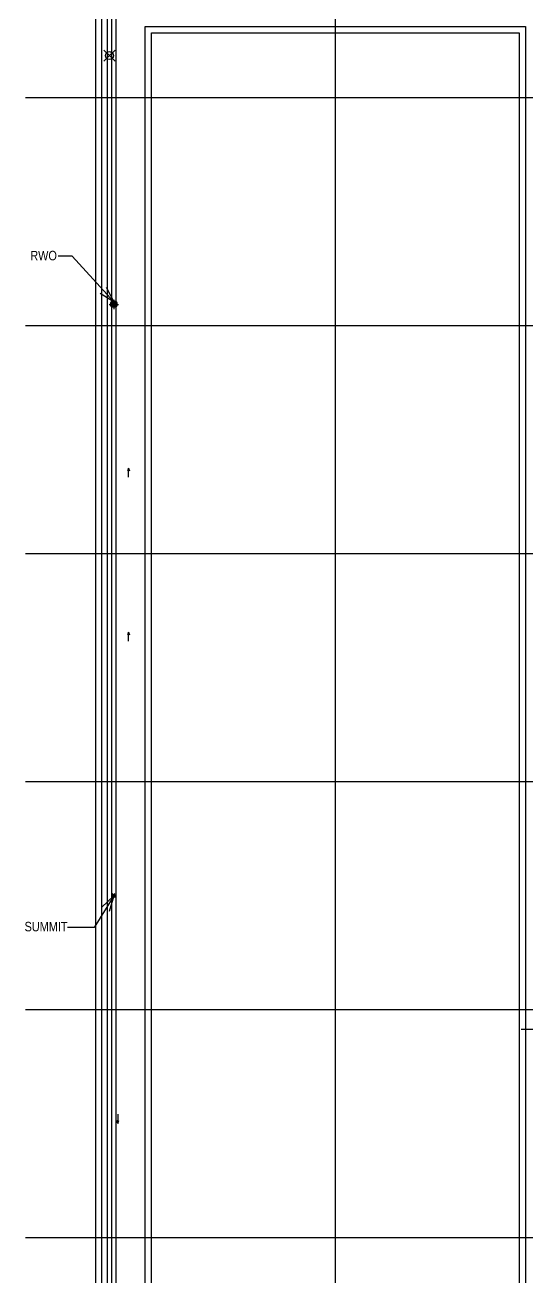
# Model space of a CAD drawing. Header units: millimetres. Extents: x -145636 to 131102, y -135903 to -7470.
# Drawn here: x 46907 to 62746, y -79643 to -40107 of the extents above; entities that cross this region are included whole.
import ezdxf

# ---------------------------------------------------------------- set-up
doc = ezdxf.new("R2010")
doc.units = ezdxf.units.MM
doc.layers.add('M_ARCHI', color=8, linetype='Continuous')
doc.styles.add('Arial Narrow_1', font='ARIALN.TTF', dxfattribs={"height": 90})

# ---------------------------------------------------------------- blocks, each defined once
blk = doc.blocks.new('RF Archi 21.10.2024')
at = {"layer": 'M_ARCHI', "color": 8}
for p, q in [((-116911, -25375), (-116911, -128210)), ((-109711, -25375), (-109711, -128210)), ((-117261, -123878), (-117261, -44128)), ((-117081, -44278), (-117081, -123728)), ((-116774, -44322), (-116774, -123672)), ((-116624, -123672), (-116624, -44322)), ((-115713, -56558), (-103709, -56558)), ((-115713, -106404), (-115713, -56558)), ((-115513, -56758), (-103909, -56758)), ((-115513, -106204), (-115513, -56758)), ((-103909, -56758), (-103909, -106204)), ((-103709, -56558), (-103709, -106404)), ((-117013, -57302), (-116836, -57478)), ((-116659, -57302), (-116836, -57478)), ((-117013, -57655), (-116836, -57478)), ((-116659, -57655), (-116836, -57478)), ((-119483, -58803), (-72658, -58803)), ((-118015, -63813), (-118450, -63813)), ((-116686, -65264), (-118015, -63813)), ((-116686, -65264), (-118015, -63813)), ((-116686, -65264), (-116925, -64805)), ((-116686, -65264), (-116925, -64805)), ((-116686, -65264), (-117123, -64986)), ((-116686, -65264), (-117123, -64986)), ((-116699, -65190), (-116699, -65490)), ((-116699, -65190), (-116699, -65490)), ((-116849, -65333), (-116549, -65333)), ((-116849, -65333), (-116549, -65333)), ((-116768, -65404), (-116768, -65254)), ((-116768, -65254), (-116618, -65254)), ((-116768, -65404), (-116768, -65254)), ((-116768, -65254), (-116618, -65254)), ((-116768, -65404), (-116768, -65254)), ((-116768, -65254), (-116618, -65254)), ((-116768, -65404), (-116768, -65254)), ((-116768, -65254), (-116618, -65254)), ((-116618, -65404), (-116768, -65404)), ((-116618, -65404), (-116768, -65404)), ((-116618, -65404), (-116768, -65404)), ((-116618, -65404), (-116768, -65404)), ((-116706, -65275), (-116706, -65261)), ((-116706, -65261), (-116681, -65261)), ((-116706, -65275), (-116706, -65261)), ((-116706, -65261), (-116681, -65261)), ((-116681, -65261), (-116681, -65275)), ((-116681, -65261), (-116681, -65275)), ((-119483, -66003), (-72658, -66003)), ((-116231, -70503), (-116263, -70590)), ((-116231, -70503), (-116263, -70590)), ((-116231, -70503), (-116199, -70590)), ((-116231, -70788), (-116231, -70503)), ((-116231, -70503), (-116199, -70590)), ((-116231, -70788), (-116231, -70503)), ((-119483, -73203), (-72658, -73203)), ((-116231, -75683), (-116263, -75770)), ((-116231, -75683), (-116263, -75770)), ((-116231, -75683), (-116199, -75770)), ((-116231, -75968), (-116231, -75683)), ((-116231, -75683), (-116199, -75770)), ((-116231, -75968), (-116231, -75683)), ((-119483, -80403), (-72658, -80403)), ((-116699, -84015), (-117316, -85011)), ((-116699, -84015), (-117316, -85011)), ((-116699, -84015), (-117076, -84370)), ((-116699, -84015), (-117076, -84370)), ((-116699, -84015), (-116849, -84511)), ((-116699, -84015), (-116849, -84511)), ((-116769, -84003), (-116619, -84003)), ((-116769, -84003), (-116619, -84003)), ((-116694, -84003), (-116737, -83942)), ((-116694, -84003), (-116737, -83942)), ((-116694, -84003), (-116737, -84065)), ((-116694, -84003), (-116737, -84065)), ((-116694, -84003), (-116651, -83942)), ((-116694, -84003), (-116651, -83942)), ((-116694, -84003), (-116654, -84061)), ((-116694, -84003), (-116654, -84061)), ((-117727, -85011), (-118162, -85011)), ((-117727, -85011), (-118162, -85011)), ((-117316, -85011), (-117727, -85011)), ((-117316, -85011), (-117727, -85011)), ((-119483, -87603), (-72658, -87603)), ((-103843, -88226), (-86967, -88226)), ((-116566, -90911), (-116566, -91196)), ((-116566, -90911), (-116566, -91196)), ((-116566, -91196), (-116598, -91109)), ((-116566, -91196), (-116598, -91109)), ((-116566, -91196), (-116534, -91109)), ((-116566, -91196), (-116534, -91109)), ((-119483, -94803), (-72658, -94803))]:
    blk.add_line(p, q, dxfattribs=at)
for centre, radius in [((-116836, -57478), 125), ((-116699, -65329), 100), ((-116699, -65329), 100), ((-116699, -65328), 75), ((-116699, -65328), 75), ((-116738, -65329), 5), ((-116738, -65329), 5), ((-116737, -65317), 5), ((-116737, -65317), 5), ((-116737, -65340), 5), ((-116737, -65340), 5), ((-116732, -65306), 5), ((-116732, -65306), 5), ((-116732, -65351), 5), ((-116732, -65351), 5), ((-116726, -65329), 5), ((-116726, -65329), 5), ((-116725, -65297), 5), ((-116725, -65297), 5), ((-116725, -65361), 5), ((-116725, -65361), 5), ((-116723, -65316), 5), ((-116723, -65316), 5), ((-116723, -65341), 5), ((-116723, -65341), 5), ((-116716, -65290), 5), ((-116716, -65290), 5), ((-116716, -65306), 5), ((-116716, -65306), 5), ((-116716, -65352), 5), ((-116716, -65352), 5), ((-116716, -65368), 5), ((-116716, -65368), 5), ((-116713, -65329), 5), ((-116713, -65329), 5), ((-116707, -65315), 5), ((-116707, -65315), 5), ((-116707, -65343), 5), ((-116707, -65343), 5), ((-116706, -65299), 5), ((-116706, -65299), 5), ((-116706, -65359), 5), ((-116706, -65359), 5), ((-116705, -65285), 5), ((-116705, -65285), 5), ((-116705, -65372), 5), ((-116705, -65372), 5), ((-116699, -65323), 5), ((-116699, -65323), 5), ((-116699, -65334), 5), ((-116699, -65334), 5), ((-116693, -65284), 5), ((-116693, -65284), 5), ((-116693, -65296), 5), ((-116693, -65296), 5), ((-116693, -65309), 5), ((-116693, -65309), 5), ((-116693, -65349), 5), ((-116693, -65349), 5), ((-116693, -65361), 5), ((-116693, -65361), 5), ((-116693, -65374), 5), ((-116693, -65374), 5), ((-116688, -65323), 5), ((-116688, -65323), 5), ((-116688, -65334), 5), ((-116688, -65334), 5), ((-116682, -65285), 5), ((-116682, -65285), 5), ((-116682, -65372), 5), ((-116682, -65372), 5), ((-116681, -65299), 5), ((-116681, -65299), 5), ((-116681, -65359), 5), ((-116681, -65359), 5), ((-116679, -65315), 5), ((-116679, -65315), 5), ((-116679, -65343), 5), ((-116679, -65343), 5), ((-116673, -65329), 5), ((-116673, -65329), 5), ((-116670, -65290), 5), ((-116670, -65290), 5), ((-116670, -65306), 5), ((-116670, -65306), 5), ((-116670, -65352), 5), ((-116670, -65352), 5), ((-116670, -65368), 5), ((-116670, -65368), 5), ((-116663, -65316), 5), ((-116663, -65316), 5), ((-116663, -65341), 5), ((-116663, -65341), 5), ((-116661, -65297), 5), ((-116661, -65297), 5), ((-116661, -65329), 5), ((-116661, -65329), 5), ((-116661, -65361), 5), ((-116661, -65361), 5), ((-116654, -65306), 5), ((-116654, -65306), 5), ((-116654, -65352), 5), ((-116654, -65352), 5), ((-116650, -65317), 5), ((-116650, -65317), 5), ((-116650, -65340), 5), ((-116650, -65340), 5), ((-116648, -65329), 5), ((-116648, -65329), 5)]:
    blk.add_circle(centre, radius, dxfattribs=at)
for centre, radius, start, end in [((-116699, -65333), 84.1, 0, 180), ((-116699, -65333), 84.1, 0, 180), ((-116699, -65333), 84.1, 180, 0), ((-116699, -65333), 84.1, 180, 0), ((-116693, -65329), 55, 103.1366, 256.95), ((-116693, -65329), 55, 103.1366, 256.95), ((-116693, -65384), 12.5, 173.475, 6.525), ((-116693, -65384), 12.5, 173.475, 6.525), ((-116693, -65329), 55, 283.05, 76.8634), ((-116693, -65329), 55, 283.05, 76.8634)]:
    blk.add_arc(centre, radius, start, end, dxfattribs=at)
at = {"layer": 'M_ARCHI', "color": 8, "linetype": 'Continuous', "style": 'Arial Narrow_1'}
for s, p in [('RWO', (-119334, -63943)), ('SUMMIT', (-119514, -85133))]:
    blk.add_text(s, height=300, dxfattribs=at).set_placement(p)
at = {"layer": 'M_ARCHI', "color": 8, "style": 'Arial Narrow_1'}
for s, p in [('RWO', (-119334, -63943)), ('SUMMIT', (-119514, -85133))]:
    blk.add_text(s, height=300, dxfattribs=at).set_placement(p)

msp = doc.modelspace()

# ---------------------------------------------------------------- block references
at = {"layer": 'M_ARCHI', "color": 8, "linetype": 'Continuous'}
msp.add_blockref('RF Archi 21.10.2024', (166406, 16405), dxfattribs=at)

doc.saveas('drawing.dxf')
